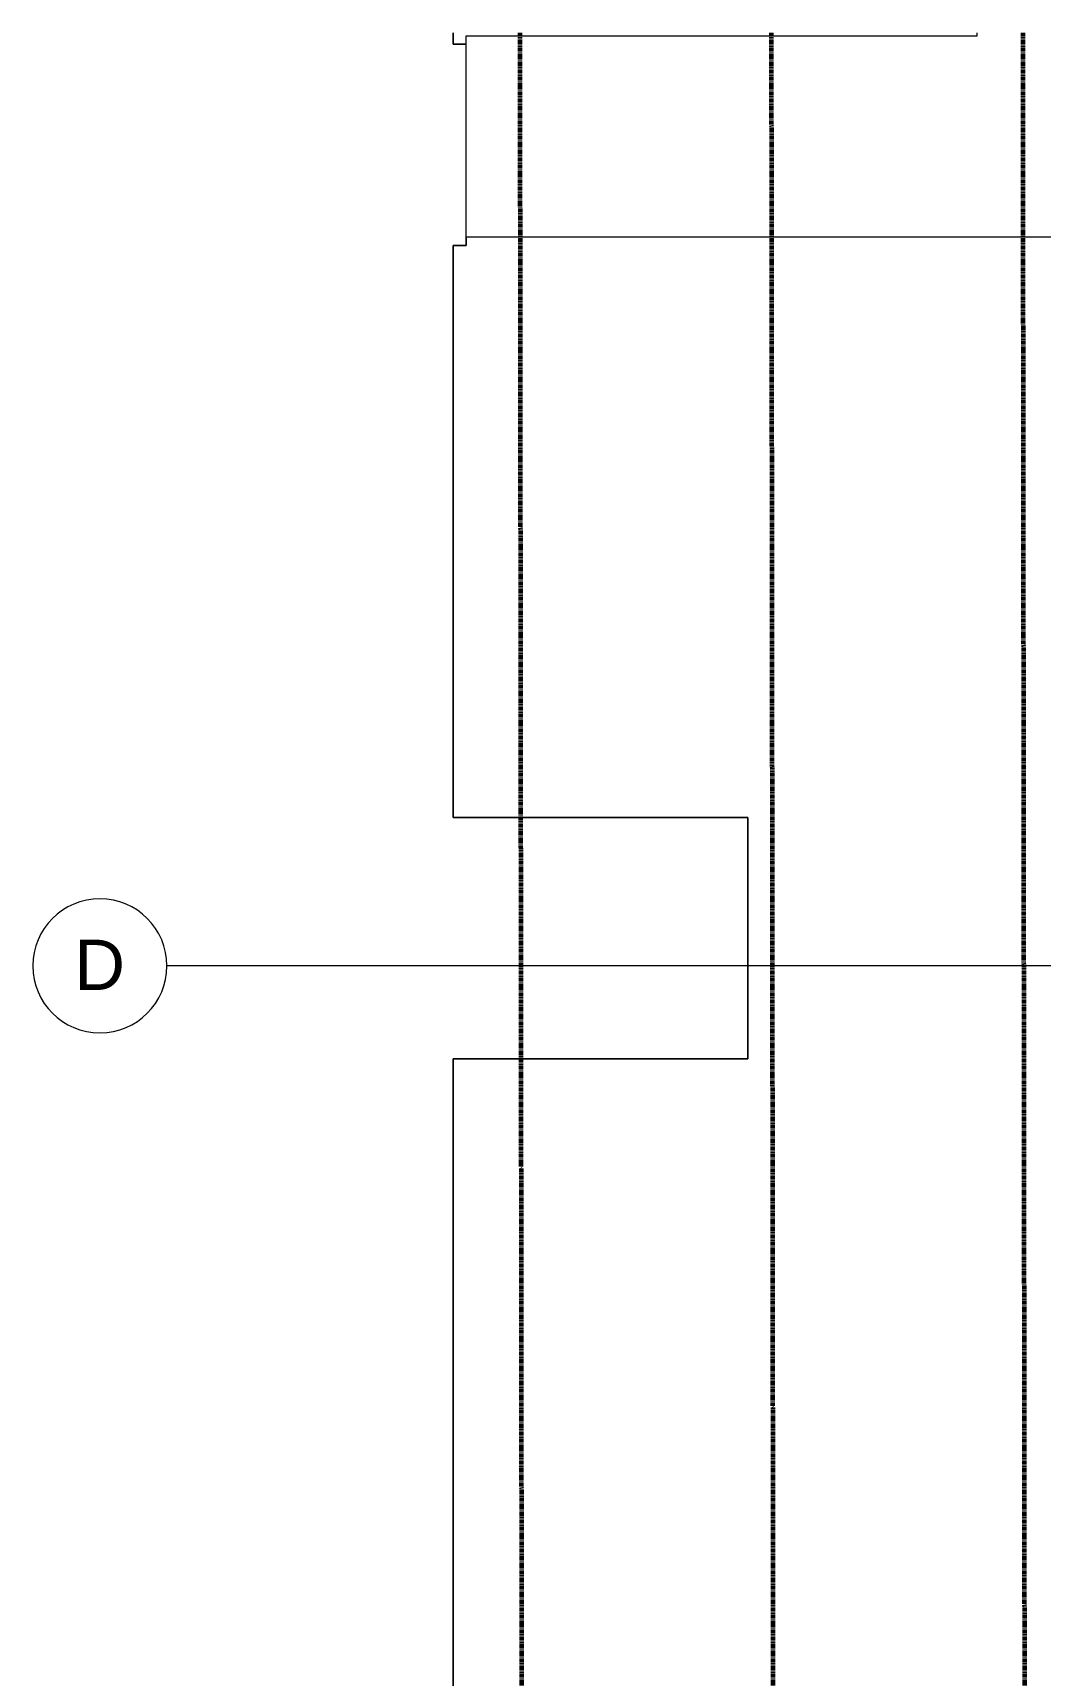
# Model space of a CAD drawing. Header units: inches. Extents: x -4105 to -1989, y 9836 to 11159.
# Drawn here: x -4104.6 to -3864.2, y 10669.9 to 11061.8 of the extents above; entities that cross this region are included whole.
import ezdxf

# ---------------------------------------------------------------- set-up
doc = ezdxf.new("R2010")
doc.units = ezdxf.units.IN
doc.header["$MEASUREMENT"] = 0
doc.linetypes.add('Double Dash 3_8_', pattern=[1, 0.375, -0.125, 0.125, -0.125, 0.125, -0.125])
doc.linetypes.add('Grid Line 1_2_', pattern=[0.875, 0.5, -0.125, 0.125, -0.125])
for name, color, linetype, lineweight in [('0-1', 7, 'Continuous', 5), ('0-4', 165, 'Continuous', 5), ('C-PROP-LINE-1', 10, 'Double Dash 3_8_', 60), ('C-TOPO', 7, 'Continuous', 9), ('S-GRID-1', 1, 'Grid Line 1_2_', 9), ('S-GRID-IDEN', 1, 'Continuous', 9), ('S-GRID-IDEN-1', 147, 'Continuous', 9)]:
    doc.layers.add(name, color=color, linetype=linetype, lineweight=lineweight)
doc.layers.add('0-3', color=255, linetype='Continuous', lineweight=5, transparency=1)
doc.styles.add('Arial', font='arial.ttf', dxfattribs={"height": 12})

# ---------------------------------------------------------------- blocks, each defined once
blk = doc.blocks.new('CTR  - Topography_rvt-1-ENLARGED FLOOR PLAN - 2ND FLOOR PLAN - WEST')
at = {"layer": 'C-TOPO'}
for p, q in [((-4004.23, 11061.83), (-4004.23, 11059.11)), ((-4004.23, 11059.11), (-4004.23, 11061.83)), ((-4001.12, 11059.11), (-4001.12, 11061.11)), ((-4001.12, 11061.11), (-3981.37, 11061.11)), ((-3981.37, 11061.11), (-3938.08, 11061.11)), ((-3938.08, 11061.11), (-3936.59, 11061.11)), ((-3936.59, 11061.11), (-3885.92, 11061.11)), ((-3885.92, 11061.11), (-3879.22, 11061.11)), ((-3879.22, 11061.11), (-3879.22, 11061.83)), ((-4004.23, 11059.11), (-4001.12, 11059.11)), ((-4001.12, 11059.11), (-4004.23, 11059.11)), ((-4001.12, 11011.11), (-4001.12, 11059.11)), ((-3972.47, 11013.11), (-4001.12, 11013.11)), ((-4001.12, 11013.11), (-4001.12, 11011.11)), ((-3937.42, 11013.11), (-3972.47, 11013.11)), ((-3926.36, 11013.11), (-3937.42, 11013.11)), ((-3885.92, 11013.11), (-3926.36, 11013.11)), ((-3879.22, 11013.11), (-3885.92, 11013.11)), ((-3861.22, 11013.11), (-3879.22, 11013.11)), ((-4001.12, 11011.11), (-4004.23, 11011.11)), ((-4004.23, 11011.11), (-4004.23, 10874.59)), ((-4004.23, 10874.59), (-4004.23, 11011.11)), ((-4004.23, 11011.11), (-4001.12, 11011.11)), ((-4004.23, 10874.59), (-3946.78, 10874.59)), ((-3946.78, 10874.59), (-4004.23, 10874.59)), ((-3946.78, 10874.59), (-3935.53, 10874.59)), ((-3935.53, 10874.59), (-3946.78, 10874.59)), ((-3935.53, 10874.59), (-3933.92, 10874.59)), ((-3933.92, 10874.59), (-3935.53, 10874.59)), ((-3933.92, 10874.59), (-3933.92, 10816.99)), ((-3933.92, 10816.99), (-3933.92, 10874.59)), ((-3979.21, 10816.99), (-4004.23, 10816.99)), ((-4004.23, 10816.99), (-4004.23, 10711.75)), ((-4004.23, 10711.75), (-4004.23, 10816.99)), ((-4004.23, 10816.99), (-3979.21, 10816.99)), ((-3936.1, 10816.99), (-3979.21, 10816.99)), ((-3979.21, 10816.99), (-3936.1, 10816.99)), ((-3934.74, 10816.99), (-3936.1, 10816.99)), ((-3936.1, 10816.99), (-3934.74, 10816.99)), ((-3933.92, 10816.99), (-3934.74, 10816.99)), ((-3934.74, 10816.99), (-3933.92, 10816.99)), ((-4004.23, 10711.75), (-4004.23, 10652.43)), ((-4004.23, 10652.43), (-4004.23, 10711.75))]:
    blk.add_line(p, q, dxfattribs=at)
blk = doc.blocks.new('Family - ___-1878357-ENLARGED FLOOR PLAN - 2ND FLOOR PLAN - WEST')
at = {"layer": 'C-PROP-LINE-1'}
for p, q in [((-3988.35, 11061.83), (-3987.1, 9861.8)), ((-3928.35, 11061.83), (-3927.1, 9861.8)), ((-3868.34, 11061.83), (-3867.12, 9890.98))]:
    blk.add_line(p, q, dxfattribs=at)
blk = doc.blocks.new('Grid - Grid Head - Circle-50561-ENLARGED FLOOR PLAN - 2ND FLOOR PLAN - WEST')
at = {"layer": 'S-GRID-IDEN-1'}
for start, end in [(360, 180), (180, 360)]:
    blk.add_arc((0, 0), 0.25, start, end, dxfattribs=at)
blk = doc.blocks.new('CTR - 1st Phase - Shell_rvt-1-ENLARGED FLOOR PLAN - 2ND FLOOR PLAN - WEST')
at = {"layer": 'S-GRID-1'}
blk.add_line((-1989.4, 10839.19), (-4072.56, 10839.19), dxfattribs=at)
at = {"layer": '0-3'}
blk.add_blockref('Family - ___-1878357-ENLARGED FLOOR PLAN - 2ND FLOOR PLAN - WEST', (0, 0), dxfattribs=at)
at = {"layer": '0-4', "xscale": 63.99999999999997, "yscale": 63.99999999999997, "zscale": 63.99999999999997, "rotation": 89.99999999999986}
blk.add_blockref('Grid - Grid Head - Circle-50561-ENLARGED FLOOR PLAN - 2ND FLOOR PLAN - WEST', (-4088.56, 10839.19), dxfattribs=at)
at = {"layer": 'S-GRID-IDEN', "insert": (-4094.67, 10845.44), "char_height": 12, "width": 14.746, "attachment_point": 1, "style": 'Arial'}
blk.add_mtext('D', dxfattribs=at)

msp = doc.modelspace()

# ---------------------------------------------------------------- block references
at = {"layer": '0-1'}
for name in ['CTR - 1st Phase - Shell_rvt-1-ENLARGED FLOOR PLAN - 2ND FLOOR PLAN - WEST', 'CTR  - Topography_rvt-1-ENLARGED FLOOR PLAN - 2ND FLOOR PLAN - WEST']:
    msp.add_blockref(name, (0, 0), dxfattribs=at)

doc.saveas('drawing.dxf')
